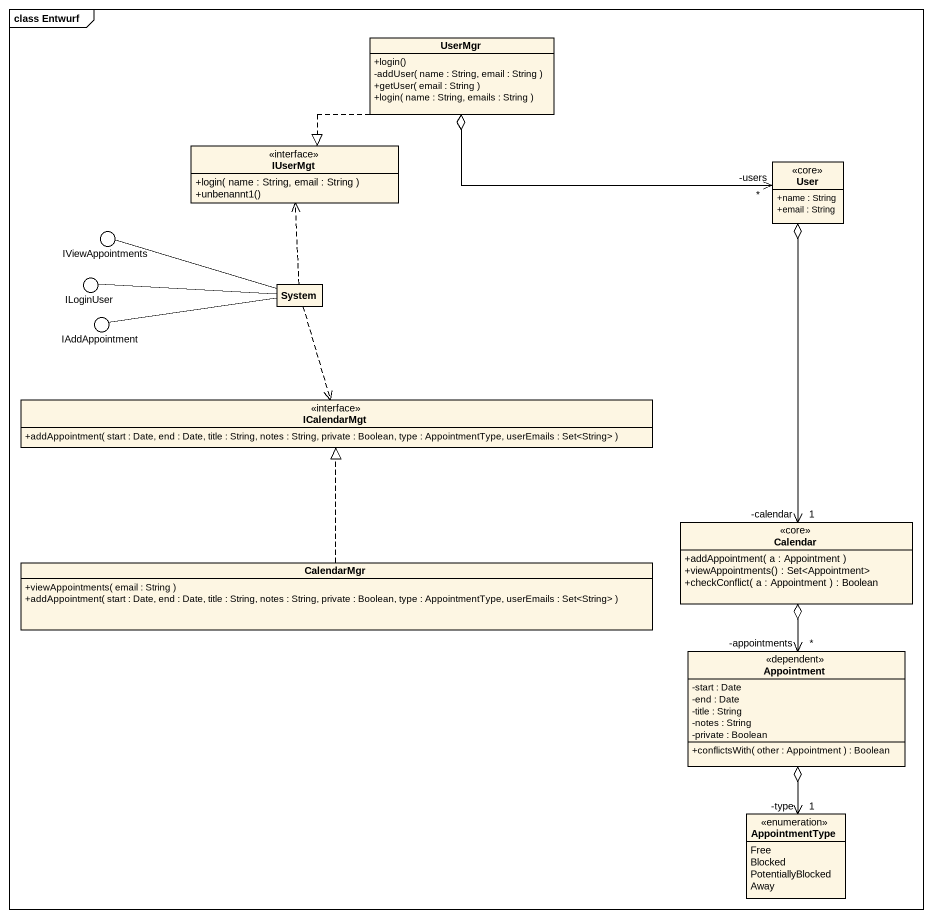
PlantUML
@startuml
mainframe class Entwurf
allowmixing
hide circle
hide empty members
skinparam classAttributeIconSize 0
class UserMgr {
  +login()
  -addUser( name : String, email : String )
  +getUser( email : String )
  +login( name : String, emails : String )
}
interface IUserMgt {
  +login( name : String, email : String )
  +unbenannt1()
}
class User <<core>> {
  +name : String
  +email : String
}
() IViewAppointments
() ILoginUser
class System
() IAddAppointment
interface ICalendarMgt {
  +addAppointment( start : Date, end : Date, title : String, notes : String, private : Boolean, type : AppointmentType, userEmails : Set<String> )
}
class Calendar <<core>> {
  +addAppointment( a : Appointment )
  +viewAppointments() : Set<Appointment>
  +checkConflict( a : Appointment ) : Boolean
}
class CalendarMgr {
  +viewAppointments( email : String )
  +addAppointment( start : Date, end : Date, title : String, notes : String, private : Boolean, type : AppointmentType, userEmails : Set<String> )
}
class Appointment <<dependent>> {
  -start : Date
  -end : Date
  -title : String
  -notes : String
  -private : Boolean
  +conflictsWith( other : Appointment ) : Boolean
}
enum AppointmentType {
  Free
  Blocked
  PotentiallyBlocked
  Away
}
UserMgr .left.|> IUserMgt
UserMgr o-right-> "-users\n*" User
User o--> "1\n-calendar" Calendar
System .up.> IUserMgt
System -left- IViewAppointments
System -left- ILoginUser
System -left- IAddAppointment
System ..> ICalendarMgt
Calendar o--> "*\n-appointments" Appointment
CalendarMgr .up.|> ICalendarMgt
Appointment o--> "1\n-type" AppointmentType
@enduml
